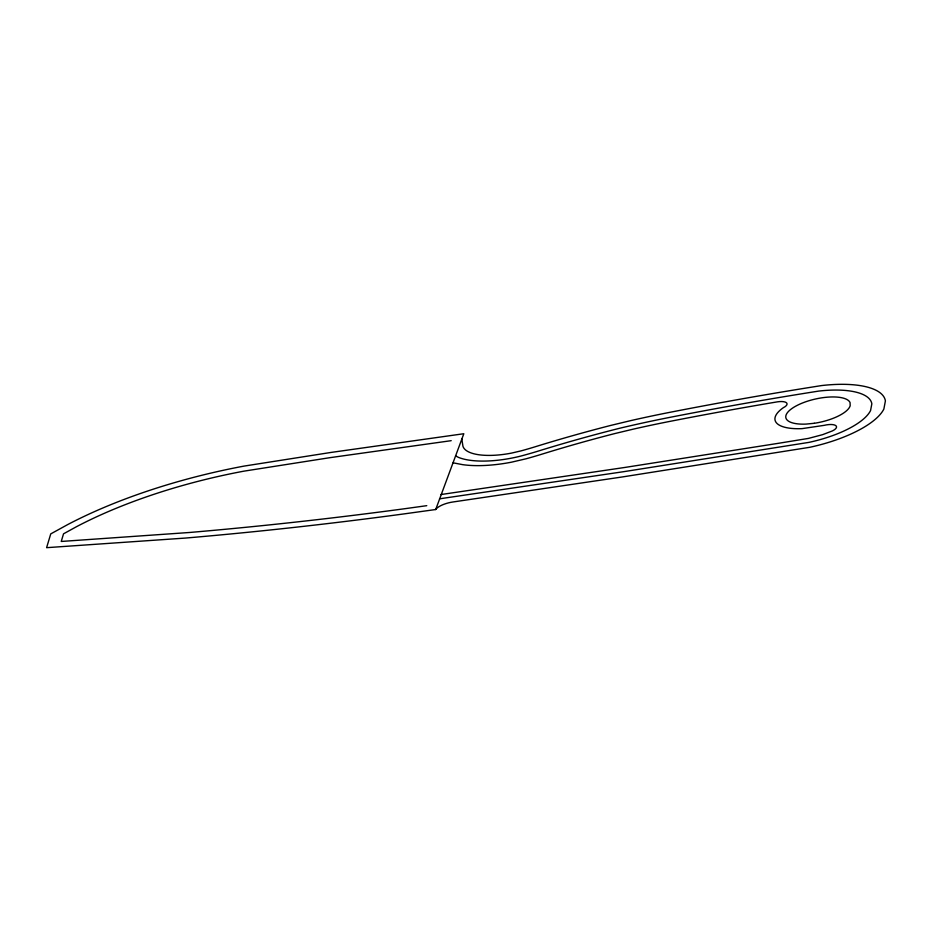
<?xml version="1.0" encoding="UTF-8"?>
<svg xmlns="http://www.w3.org/2000/svg" width="932" height="932" viewBox="0 0 932 932"><rect width="100%" height="100%" fill="white"/><g stroke="black" fill="none" stroke-linecap="round" stroke-linejoin="round"><path stroke-width="1.4" d="M435.698 509.524L463.821 433.73L331.151 452.416L244.149 466.082A264.432 94.761 -12.6 0 0 67.943 524.448L50.747 533.896L46.6 547.678L185.596 538.055A1811.214 649.08 -12.6 0 0 404.197 513.882L435.698 509.524A16.217 5.813 -12.6 0 1 453.068 501.964L622.506 476.928L809.675 447.313A82.156 29.44 -12.6 0 0 883.862 409.043L885.4 400.911A82.063 29.405 -12.6 0 0 821.581 385.568L807.59 387.794A1499.646 537.426 -12.6 0 0 670.574 412.189A475.402 170.37 -12.6 0 0 631.267 420.495L610.74 425.423A586.193 210.073 -12.6 0 0 542.04 444.657L535.201 446.766A160.444 57.504 -12.6 0 1 520.953 450.902L511.505 453.103A49.874 17.871 -12.6 0 1 462.936 446.242L461.829 439.1M451.216 440.673L329.474 457.74L243.893 471.161A250.673 89.833 -12.6 0 0 76.867 526.498L63.539 533.815L61.244 541.457L189.336 532.498A1797.467 644.152 -12.6 0 0 406.282 508.511L426.774 505.668M441.057 494.531L625.127 467.41L779.001 443.213L808.382 438.424L822.676 434.638L832.427 430.91A10.998 3.938 -12.6 0 0 835.666 425.528A10.998 3.938 -12.6 0 0 824.238 425.342L802.033 428.638A44.107 15.809 -12.6 0 1 783.521 407.564L784.907 406.806A10.998 3.938 -12.6 0 0 777.568 401.82L768.784 403.3A1474.04 528.246 -12.6 0 0 670.819 421.206A451.717 161.877 -12.6 0 0 633.434 429.104L614.747 433.578A562.182 201.463 -12.6 0 0 548.797 452.055L542.389 454.024A185.2 66.37 -12.6 0 1 525.951 458.812L511.517 462.179A74.7 26.772 -12.6 0 1 462.68 464.66L453.115 462.82M439.555 498.818L623.962 471.639L808.953 442.374A68.257 24.465 -12.6 0 0 870.558 410.581L871.839 403.836A68.257 24.465 -12.6 0 0 818.704 391.091A1485.503 532.358 -12.6 0 0 670.702 417.198A462.249 165.651 -12.6 0 0 619.78 428.231A572.854 205.296 -12.6 0 0 545.791 448.77L542.238 449.841A174.202 62.432 -12.6 0 1 520.592 456.132A63.667 22.811 -12.6 0 1 458.264 457.286L455.608 455.876M814.253 423.291L806.075 424.095A33.004 11.825 -12.6 0 1 798.118 404.919A33.004 11.825 -12.6 0 1 850.077 402.636L850.17 405.77A33.004 11.825 -12.6 0 1 814.253 423.291"/></g></svg>
